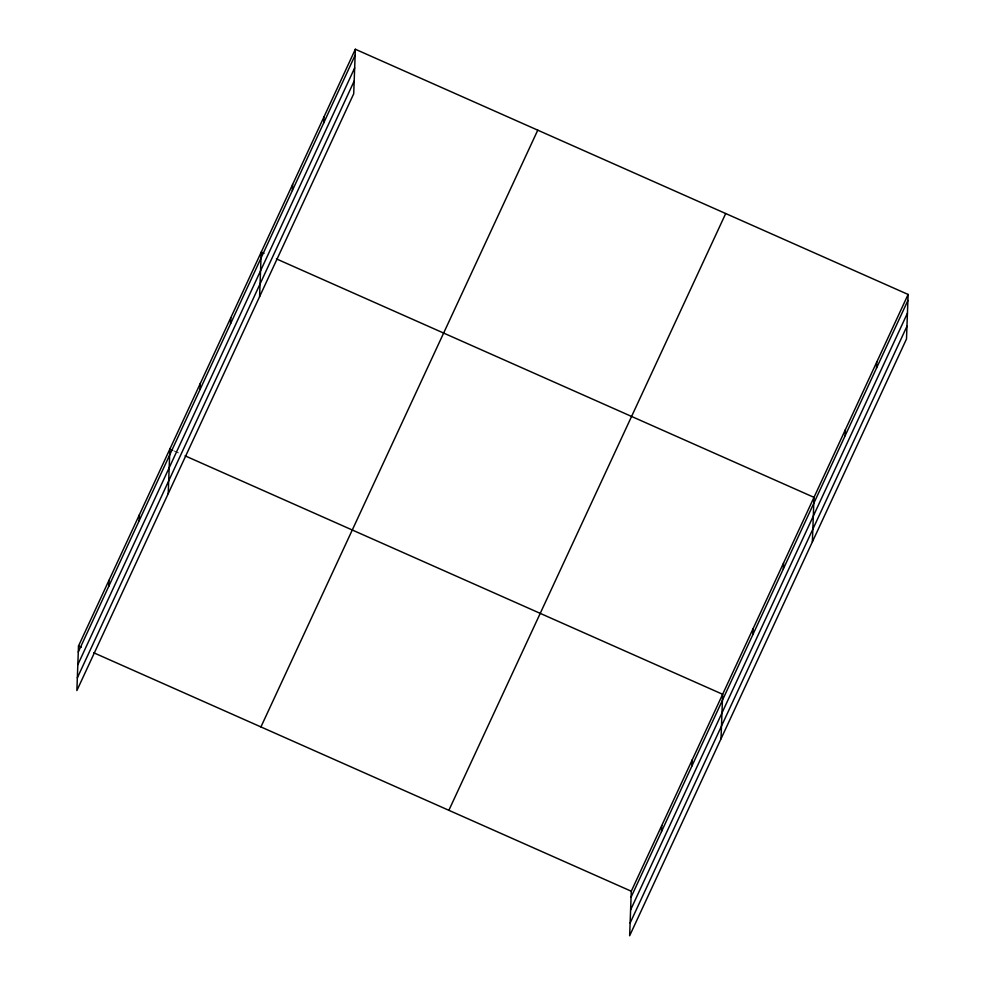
<?xml version="1.0" encoding="UTF-8"?>
<svg xmlns="http://www.w3.org/2000/svg" width="985" height="985" viewBox="0 0 985 985"><rect width="100%" height="100%" fill="white"/><g stroke="black" fill="none" stroke-linecap="round" stroke-linejoin="round"><path stroke-width="0.74" stroke-dasharray="4.92 3.69" d="M174.013 450.921L179.541 453.371"/><path stroke-width="1.48" d="M355.351 49.25L78.504 646.012L76.879 690.547L353.713 93.772L355.351 49.25L908.121 294.453L906.495 338.988L629.649 935.75L631.287 891.228L908.121 294.453M108.744 586.346L108.953 580.374M139.193 520.708L139.414 514.724M168.226 493.608L169.863 449.086L172.634 450.305M200.103 389.42L200.312 383.436M230.552 323.769L230.773 317.798M259.584 296.682L261.222 252.148L263.98 253.379M292.373 190.499L292.594 184.515M323.757 122.854L323.966 116.883M661.514 831.562L661.735 825.578M691.975 765.911L692.184 759.94M721.008 738.812L722.645 694.29L185.069 455.833M752.872 634.623L753.094 628.652M783.334 568.973L783.543 563.001M812.366 541.885L814.004 497.363L276.428 258.895M845.155 435.702L845.376 429.719M876.527 368.07L876.749 362.086M78.283 651.996L355.129 55.222M77.815 664.715L354.662 67.953M77.335 677.828L354.181 81.053M260.926 726.93L537.761 130.168M448.864 810.31L725.711 213.536M631.065 897.2L907.911 300.437M630.597 909.918L907.444 313.156M630.117 923.031L906.963 326.257M78.504 646.012L81.275 647.243M93.71 652.759L631.287 891.228"/></g></svg>
